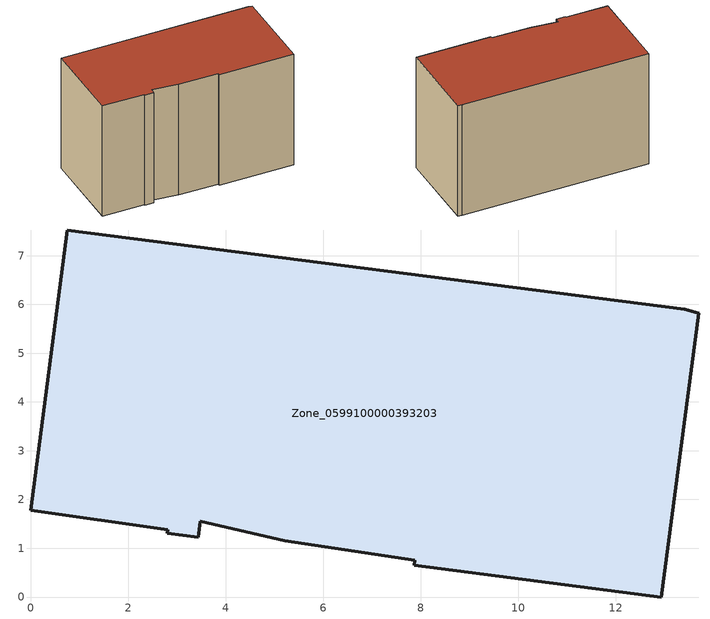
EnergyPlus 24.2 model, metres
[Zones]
Zone_0599100000393203
 floor ground (C_G): 2.81,1.38 0,1.78 0.75,7.53 13.41,5.9 13.7,5.82 12.93,0 7.86,0.66 7.87,0.75 5.21,1.16 3.48,1.56 3.43,1.23 2.8,1.31 z0
 wall outside (C_F): 0,1.78 2.81,1.38 2.8,1.31 3.43,1.23 3.48,1.56 5.21,1.16 7.87,0.75 7.86,0.66 12.93,0 13.7,5.82 13.41,5.9 0.75,7.53 0,1.78 z0:8.21
 roof outside (C_R): 13.7,5.82 13.41,5.9 0.75,7.53 0,1.78 2.81,1.38 2.8,1.31 3.43,1.23 3.48,1.56 5.21,1.16 7.87,0.75 7.86,0.66 12.93,0 z8.21
[BUILDING]
Pand.0599100000393203: North Axis=0; Terrain=City; Loads Convergence Tolerance Value=0.04; Temperature Convergence Tolerance Value=0.4; Solar Distribution=FullExterior; Maximum Number of Warmup Days=25; Minimum Number of Warmup Days=1
[Site:Location]
Rotterdam.The.Hague.AP_ZH_NLD Design_Conditions: Latitude=51.96; Longitude=4.45; Time Zone=1; Elevation=-4.5
[SITE:GROUNDTEMPERATURE:BUILDINGSURFACE]
18, 18, 18, 18, 18, 18, 18, 18, 18, 18, 18, 18
[MATERIAL] Thermal Absorptance=0.9; Solar Absorptance=0.7; Visible Absorptance=0.7
Name | Roughness | Thickness | Conductivity | Density | Specific Heat
G.D.1992-2005 | MediumSmooth | 0.15 | 0.06 | 540 | 1210
F.D.1992-2005 | Rough | 0.3 | 0.12 | 1920 | 840
R.D.1992-2005 | MediumRough | 0.2 | 0.08 | 1500 | 1000
[CONSTRUCTION]
C_G: G.D.1992-2005
C_F: F.D.1992-2005
C_R: R.D.1992-2005
[ZONE]
Zone_0599100000393203: Type=1; Multiplier=1; Ceiling Height=Autocalculate; Volume=Autocalculate; Floor Area=autocalculate; Part of Total Floor Area=Yes
[ZONEINFILTRATION:DESIGNFLOWRATE]
Infil_Zone_0599100000393203: Zone or ZoneList or Space or SpaceList=Zone_0599100000393203; Schedule=AlwaysOn; Design Flow Rate Calculation Method=Flow/Area; Flow Rate per Floor Area=0.0021; Constant Term Coefficient=1; Temperature Term Coefficient=0; Velocity Term Coefficient=0; Velocity Squared Term Coefficient=0
[HVACTEMPLATE:ZONE:IDEALLOADSAIRSYSTEM]
Zone_0599100000393203: Maximum Heating Supply Air Temperature=50; Minimum Cooling Supply Air Temperature=13; Maximum Heating Supply Air Humidity Ratio=0.0156; Minimum Cooling Supply Air Humidity Ratio=0.0077; Heating Limit=NoLimit; Cooling Limit=NoLimit; Dehumidification Control Type=ConstantSensibleHeatRatio; Cooling Sensible Heat Ratio=0.7; Dehumidification Setpoint=60; Humidification Control Type=None; Humidification Setpoint=30; Outdoor Air Method=None; Outdoor Air Flow Rate per Person=0.00944; Outdoor Air Flow Rate per Zone Floor Area=0; Outdoor Air Flow Rate per Zone=0; Demand Controlled Ventilation Type=None; Outdoor Air Economizer Type=NoEconomizer; Heat Recovery Type=None; Sensible Heat Recovery Effectiveness=0.7; Latent Heat Recovery Effectiveness=0.65
[ZONECONTROL:THERMOSTAT]
ThermostatControl_Zone_0599100000393203: Zone or ZoneList=Zone_0599100000393203; Control Type Schedule=DualSetpointControlType; Control 1=Thermostat_Zone_0599100000393203; Temperature Difference Between Cutout And Setpoint=0
[THERMOSTATSETPOINT:DUALSETPOINT]
Thermostat_Zone_0599100000393203: Heating Setpoint Temperature Schedule=HeatingSetpoint_Zone_0599100000393203; Cooling Setpoint Temperature Schedule=CoolingSetpoint_Zone_0599100000393203
[SCHEDULE:COMPACT]
HeatingSetpoint_Zone_0599100000393203: Through: 12/31, For: AllDays, Until: 24:00, 21
CoolingSetpoint_Zone_0599100000393203: Through: 12/31, For: AllDays, Until: 24:00, 24
DualSetpointControlType: Through: 12/31, For: AllDays, Until: 24:00, 4
AlwaysOn: Through: 12/31, For: AllDays, Until: 24:00, 1
